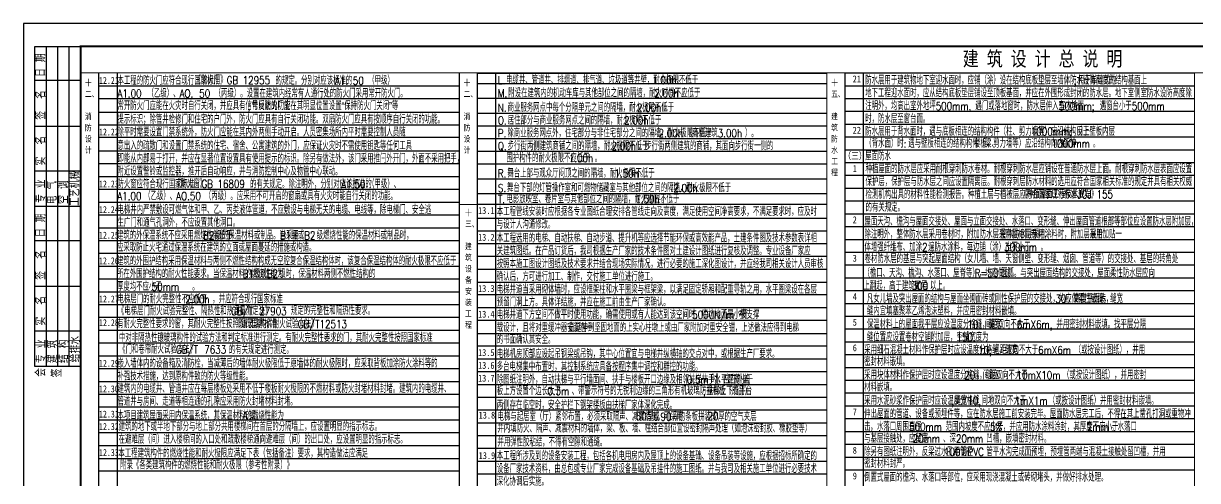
# Model space of a CAD drawing. Extents: x -1041549 to 749950, y -354245 to 17554.
# Drawn here: x -375540 to -324195, y -186022 to -166034 of the extents above; entities that cross this region are included whole.
import ezdxf

# ---------------------------------------------------------------- set-up
doc = ezdxf.new("R2010")
doc.units = 0
doc.header["$LTSCALE"] = 1000
doc.header["$MEASUREMENT"] = 0
doc.linetypes.add('CONTINOUS', pattern=[0])
for name, color, linetype in [('14', 1, 'Continuous'), ('DOTE', 1, 'Continuous'), ('PUB_TEXT', 7, 'Continuous'), ('PUB_TITLE', 4, 'Continuous'), ('text', 7, 'Continuous'), ('辅助线', 8, 'CONTINOUS')]:
    doc.layers.add(name, color=color, linetype=linetype)
doc.styles.add('-黑体', font='simhei.ttf', dxfattribs={"width": 0.8})
doc.styles.add('hztxt', font='romand_pkpm', dxfattribs={"bigfont": 'gbcbig'})

# ---------------------------------------------------------------- blocks, each defined once
blk = doc.blocks.new('A$Cab9302f2')
at = {"layer": '14', "color": 14}
for p, q in [((0, 460), (0, 14460)), ((0, 14460), (2000, 14460)), ((500, 460), (500, 14460)), ((1000, 460), (1000, 14460)), ((1500, 460), (1500, 14460)), ((2000, 460), (2000, 14460)), ((2000, 12960), (0, 12960)), ((2000, 10960), (0, 10960)), ((2000, 9004), (0, 9004)), ((2000, 7460), (0, 7460)), ((2000, 5960), (0, 5960)), ((2000, 3960), (0, 3960)), ((2000, 2004), (0, 2004)), ((2000, 460), (0, 460))]:
    blk.add_line(p, q, dxfattribs=at)
at = {"layer": '14', "color": 14, "style": 'hztxt', "width": 0.85}
for s, p in [('日 期', (462, 13120)), ('签  名', (466, 11253)), ('实  名', (466, 9253)), ('专 业', (472, 7612)), ('电 气', (957, 7554)), ('空 调', (1460, 7572)), ('工艺机械', (1953, 7485)), ('日 期', (462, 6120)), ('签  名', (466, 4253)), ('实  名', (466, 2253)), ('专 业', (480, 612)), ('建 筑', (967, 606)), ('结 构', (1470, 611)), ('给排水', (1970, 644)), ('会', (470, 11)), ('签', (1174, -13))]:
    blk.add_text(s, height=450, rotation=90, dxfattribs=at).set_placement(p)
blk = doc.blocks.new('$titleblk$00000206')
at = {"layer": '14', "color": 14}
for p, q in [((-140, 20), (0, 20)), ((-140, 0), (-140, 20)), ((-124.56, 0), (-124.56, 20)), ((-105, 0), (-105, 20)), ((-85, 0), (-85, 20)), ((-70, 0), (-70, 20)), ((-54.56, 0), (-54.56, 20)), ((-35, 0), (-35, 20)), ((-15, 0), (-15, 20)), ((0, 20), (0, 0)), ((-140, 15), (0, 15)), ((-140, 10), (0, 10)), ((-140, 5), (0, 5)), ((-140, 0), (0, 0))]:
    blk.add_line(p, q, dxfattribs=at)
at = {"layer": '14', "color": 14, "style": 'hztxt', "width": 0.85}
for s, p in [('会', (-144.49, 15.3)), ('专 业', (-138.47, 15.2)), ('实  名', (-122.07, 15.34)), ('签  名', (-102.07, 15.34)), ('日 期', (-83.4, 15.38)), ('电 气', (-69.06, 10.43)), ('专 业', (-68.48, 15.28)), ('实  名', (-52.07, 15.34)), ('签  名', (-32.07, 15.34)), ('日 期', (-13.4, 15.38)), ('签', (-144.73, 8.26)), ('建 筑', (-138.53, 10.33)), ('结 构', (-138.49, 5.3)), ('空 调', (-68.88, 5.4)), ('给排水', (-138.16, 0.3)), ('工艺机械', (-69.75, 0.47))]:
    blk.add_text(s, height=4.5, dxfattribs=at).set_placement(p)

msp = doc.modelspace()

# ---------------------------------------------------------------- linework, layer by layer
for points in [[(-375540.3, -225434.3), (-291440.3, -225434.3), (-291440.3, -166034.3), (-375540.3, -166034.3)], [(-292440.3, -167034.3), (-373040.3, -167034.3), (-373040.3, -224434.3), (-292440.3, -224434.3)]]:
    msp.add_lwpolyline(points, close=True)
at = {"layer": 'PUB_TITLE'}
msp.add_lwpolyline([(-375540.3, -225434.3), (-291440.3, -225434.3), (-291440.3, -166034.3), (-375540.3, -166034.3)], close=True, dxfattribs=at)
msp.add_lwpolyline([(-375540.3, -225434.3), (-291440.3, -225434.3), (-291440.3, -166034.3), (-375540.3, -166034.3)], close=True, dxfattribs=at)
at = {"layer": 'PUB_TITLE', "const_width": 100}
msp.add_lwpolyline([(-373040.3, -224434.3), (-292440.3, -224434.3), (-292440.3, -167034.3), (-373040.3, -167034.3)], close=True, dxfattribs=at)
msp.add_lwpolyline([(-373040.3, -224434.3), (-292440.3, -224434.3), (-292440.3, -167034.3), (-373040.3, -167034.3)], close=True, dxfattribs=at)
at = {"layer": '辅助线'}
for p, q in [((-372240.3, -224434.3), (-372240.3, -168210.7)), ((-371431.6, -224434.3), (-371431.6, -168194.3)), ((-355679.6, -168210.7), (-340404.6, -168210.7)), ((-355679.6, -224434.3), (-355679.6, -168210.7)), ((-354879.6, -224434.3), (-354879.6, -168194.3)), ((-339604.6, -168194.3), (-324329.6, -168194.3)), ((-339604.6, -224434.3), (-339604.6, -168210.7)), ((-338804.6, -224434.3), (-338804.6, -168194.3)), ((-356479.6, -168770.7), (-372240.3, -168770.7)), ((-340404.6, -168677.4), (-355671, -168677.4)), ((-339604.6, -168754.3), (-324329.6, -168754.3)), ((-356479.6, -169330.7), (-372240.3, -169330.7)), ((-340404.6, -169314.3), (-355671, -169314.3)), ((-339604.6, -169314.3), (-324329.6, -169314.3)), ((-372240.3, -169907.1), (-356479.6, -169907.1)), ((-355671, -169951.1), (-340404.6, -169951.1)), ((-339604.6, -169874.3), (-324329.6, -169874.3)), ((-339604.6, -170434.3), (-324329.6, -170434.3)), ((-372240.3, -170467.1), (-356479.6, -170467.1)), ((-355671, -170511.1), (-340404.6, -170511.1)), ((-356479.6, -171027.1), (-372240.3, -171027.1)), ((-355671, -171071.1), (-340404.6, -171071.1)), ((-339604.6, -170994.3), (-324329.6, -170994.3)), ((-356479.6, -171619.3), (-372240.3, -171619.3)), ((-340404.6, -171631.1), (-355671, -171631.1)), ((-339604.6, -171554.3), (-324329.6, -171554.3)), ((-356479.6, -172179.3), (-372240.3, -172179.3)), ((-340404.6, -172191.1), (-355671, -172191.1)), ((-339604.6, -172114.3), (-324329.6, -172114.3)), ((-356479.6, -172739.3), (-372240.3, -172739.3)), ((-355671, -172828), (-340404.6, -172828)), ((-339604.6, -172674.3), (-324329.6, -172674.3)), ((-356479.6, -173299.3), (-372240.3, -173299.3)), ((-355671, -173464.9), (-340404.6, -173464.9)), ((-339604.6, -173234.3), (-324329.6, -173234.3)), ((-356479.6, -173859.3), (-372240.3, -173859.3)), ((-340404.6, -173948), (-355671, -173948)), ((-339604.6, -173794.3), (-324329.6, -173794.3)), ((-356479.6, -174419.3), (-372240.3, -174419.3)), ((-355679.6, -174548), (-340404.6, -174548)), ((-339604.6, -174354.3), (-324329.6, -174354.3)), ((-356479.6, -174979.3), (-372240.3, -174979.3)), ((-339604.6, -174914.3), (-324329.6, -174914.3)), ((-356479.6, -175539.3), (-372240.3, -175539.3)), ((-355679.6, -175108), (-340404.6, -175108)), ((-339604.6, -175474.3), (-324329.6, -175474.3)), ((-356479.6, -176099.3), (-372240.3, -176099.3)), ((-340404.6, -175668), (-355679.6, -175668)), ((-339604.6, -176034.3), (-324329.6, -176034.3)), ((-340404.6, -176228), (-355679.6, -176228)), ((-339604.6, -176594.3), (-324329.6, -176594.3)), ((-356479.6, -176659.3), (-372240.3, -176659.3)), ((-340404.6, -176788), (-355679.6, -176788)), ((-356479.6, -177219.3), (-372240.3, -177219.3)), ((-355679.6, -177348), (-340404.6, -177348)), ((-339604.6, -177154.3), (-324329.6, -177154.3)), ((-356479.6, -177779.3), (-372240.3, -177779.3)), ((-340404.6, -177908), (-355679.6, -177908)), ((-339604.6, -177714.3), (-324329.6, -177714.3)), ((-356479.6, -178339.3), (-372240.3, -178339.3)), ((-340404.6, -178468), (-355679.6, -178468)), ((-339604.6, -178274.3), (-324329.6, -178274.3)), ((-356479.6, -178899.3), (-372240.3, -178899.3)), ((-340404.6, -179028), (-355679.6, -179028)), ((-339604.6, -178834.3), (-324329.6, -178834.3)), ((-356479.6, -179459.3), (-372240.3, -179459.3)), ((-355679.6, -179588), (-340404.6, -179588)), ((-339604.6, -179394.3), (-324329.6, -179394.3)), ((-356479.6, -180019.3), (-372240.3, -180019.3)), ((-340404.6, -180148), (-355679.6, -180148)), ((-339604.6, -179954.3), (-324329.6, -179954.3)), ((-356479.6, -180579.3), (-372240.3, -180579.3)), ((-340404.6, -180708), (-355679.6, -180708)), ((-339604.6, -180514.3), (-324329.6, -180514.3)), ((-356479.6, -181139.3), (-372240.3, -181139.3)), ((-339604.6, -181074.3), (-324329.6, -181074.3)), ((-356479.6, -181699.3), (-372240.3, -181699.3)), ((-340404.6, -181268), (-355679.6, -181268)), ((-339604.6, -181634.3), (-324329.6, -181634.3)), ((-356479.6, -182259.3), (-372240.3, -182259.3)), ((-355679.6, -181828), (-340404.6, -181828)), ((-339604.6, -182194.3), (-324329.6, -182194.3)), ((-340404.6, -182388), (-355679.6, -182388)), ((-339604.6, -182754.3), (-324329.6, -182754.3)), ((-356479.6, -182819.3), (-372240.3, -182819.3)), ((-340404.6, -182948), (-355679.6, -182948)), ((-356479.6, -183379.3), (-372240.3, -183379.3)), ((-340404.6, -183508), (-355679.6, -183508)), ((-339604.6, -183314.3), (-324329.6, -183314.3)), ((-356479.6, -183939.3), (-372240.3, -183939.3)), ((-340404.6, -184068), (-355679.6, -184068)), ((-339604.6, -183874.3), (-324329.6, -183874.3)), ((-356479.6, -184499.3), (-372240.3, -184499.3)), ((-340404.6, -184628), (-355679.6, -184628)), ((-339604.6, -184434.3), (-324329.6, -184434.3)), ((-372240.3, -185059.3), (-356479.6, -185059.3)), ((-340404.6, -185188), (-355679.6, -185188)), ((-339604.6, -184994.3), (-324329.6, -184994.3)), ((-372240.3, -185602.9), (-356479.6, -185602.9)), ((-340404.6, -185748), (-355679.6, -185748)), ((-339604.6, -185554.3), (-324329.6, -185554.3))]:
    msp.add_line(p, q, dxfattribs=at)
at = {"layer": '辅助线', "const_width": 50}
for points in [[(-292440.3, -168194.3), (-373040.3, -168194.3)], [(-356479.6, -168194.3), (-356479.6, -224434.3)], [(-356479.6, -168194.3), (-356479.6, -220434.3)], [(-352102.7, -168194.3), (-336027.7, -168194.3)], [(-340404.6, -168194.3), (-340404.6, -224434.3)], [(-324329.6, -168194.3), (-324329.6, -224434.3)], [(-356479.6, -173948), (-340404.6, -173948)]]:
    msp.add_lwpolyline(points, dxfattribs=at)

# ---------------------------------------------------------------- block references
at = {"layer": 'DOTE'}
msp.add_blockref('A$Cab9302f2', (-375040.3, -181494.2), dxfattribs=at)
at = {"layer": 'PUB_TITLE', "xscale": 100.0000000000007, "yscale": 100.0000000000007, "zscale": 100.0000000000007, "rotation": 90}
msp.add_blockref('$titleblk$00000206', (-373040.3, -167034.3), dxfattribs=at)

# ---------------------------------------------------------------- texts
at = {"layer": 'PUB_TEXT', "style": 'hztxt', "width": 0.8}
for s, height, p in [('本工程的防火门应符合现行国家标准', 350, (-371429.8, -168712)), ('的规定。分别对应该标准的', 350, (-364519.1, -168712)), ('A1.', 350, (-361919.2, -168712)), ('50', 350, (-361138.1, -168712)), ('（甲级）', 350, (-360463.6, -168712)), ('L.', 350, (-354792.4, -168694.3)), ('电缆井、管道井、排烟道、排气道、垃圾道等井壁，耐火极限不低于', 350, (-354432.4, -168694.3)), ('1.00h', 350, (-348044.5, -168694.3)), ('防水层用于建筑物地下室迎水面时，应铺（涂）设在结构底板垫层至墙体防水设防高度的结构基面上', 350, (-338726.1, -168700.2)), ('用于单建式的', 350, (-329421.7, -168700.2)), ('A1.00', 350, (-371429.8, -169272)), ('（乙级）、', 350, (-370115.3, -169272)), ('AO.', 350, (-368715.3, -169272)), ('50', 350, (-367854.2, -169272)), ('（丙级）。设置在建筑内经常有人通行处的防火门采用常开防火门。', 350, (-367179.8, -169272)), ('M.', 350, (-354792.4, -169254.3)), ('附设在建筑内的机动车库与其他部位之间的隔墙，耐火时间不应低于', 350, (-354339.1, -169254.3)), ('2.00h', 350, (-347951.2, -169254.3)), ('。', 350, (-346911.2, -168694.3)), ('地下工程迎水面时，应从结构底板垫层铺设至顶板基面，并应在外围形成封闭的防水层。地下室侧室防水设防高度除', 350, (-338726.1, -169260.2)), (';', 350, (-329608.3, -168700.2)), ('常开防火门应能在火灾时自行关闭，并应具有信号反馈的功能', 350, (-371429.8, -169815.6)), ('常闭防火门应在其明显位置设置“保持防火门关闭”等', 350, (-365551, -169815.6)), ('。', 350, (-346764.5, -169254.3)), ('注明外，均高出室外地坪', 350, (-338726.1, -169820.2)), ('遇门或落地窗时，防水层伸入室内地面', 350, (-333912.7, -169820.2)), ('遇窗台小于', 350, (-328472.3, -169820.2)), (';', 350, (-365737.7, -169815.6)), ('N.', 350, (-354792.4, -169891.1)), ('商业服务网点中每个分隔单元之间的隔墙，耐火极限不低于', 350, (-354365.8, -169891.1)), ('2.00h', 350, (-348710.9, -169891.1)), ('。', 350, (-347524.3, -169891.1)), ('500mm.', 350, (-335646.1, -169820.2)), ('500mm;', 350, (-330259, -169820.2)), ('500mm', 350, (-327072.3, -169820.2)), ('提示标识；除管井检修门和住宅的户门外，防火门应具有自行关闭功能。双扇防火门应具有按顺序自行关闭的功能。', 350, (-371429.8, -170408.4)), ('O.', 350, (-354792.4, -170451.1)), ('居住部分与商业服务网点之间的隔墙，耐火极限不低于', 350, (-354365.8, -170451.1)), ('2.00h', 350, (-349270.9, -170451.1)), ('。', 350, (-348084.3, -170451.1)), ('时，防水层至窗台面。', 350, (-338726.1, -170380.2)), ('除平时需要设置门禁系统外，防火门应能在其内外两侧手动开启。人员密集场所内平时需要控制人员随', 350, (-371429.8, -170968.4)), ('P.', 350, (-354792.4, -171011.1)), ('除商业服务网点外，住宅部分与非住宅部分之间的隔墙，耐火极限不低于', 350, (-354379.1, -171011.1)), ('2.00h', 350, (-347764.6, -171011.1)), ('（高层建筑', 350, (-346577.9, -171011.1)), ('3.00h', 350, (-345177.9, -171011.1)), ('）。', 350, (-343991.2, -171011.1)), ('防水层用于背水面时，遇与底板相连的结构构件（柱、剪力墙等）应沿结构反上', 350, (-338726.1, -170940.2)), ('1000mm;', 350, (-331487.3, -170940.2)), ('用于壁板内层', 350, (-329487.3, -170940.2)), ('意出入的疏散门和设置门禁系统的住宅、宿舍、公寓建筑的外门，应保证火灾时不需使用钥匙等任何工具', 350, (-371429.8, -171560.6)), ('Q.', 350, (-354792.4, -171571.1)), ('步行街两侧建筑商铺之间的隔墙，耐火极限不低于', 350, (-354365.8, -171571.1)), ('2.00h', 350, (-349817.5, -171571.1)), ('。步行街两侧建筑的商铺，其面向步行街一侧的', 350, (-348630.9, -171571.1)), ('（背水面）时', 350, (-338726.1, -171464.1)), (':', 350, (-337046.1, -171464.1)), ('遇与壁板相连的结构构件（梁、', 350, (-336846.1, -171464.1)), ('楼板、剪力墙等）应沿结构向内延伸', 350, (-333975.4, -171464.1)), ('1000mm', 350, (-330578.5, -171464.1)), ('。', 350, (-328765.2, -171464.1)), ('即能从内部易于打开，并应在显著位置设置具有使用提示的标识。除另有做法外，该门采用推闩外开门，外面不采用把手，', 350, (-371429.8, -172120.6)), ('围护构件的耐火极限不应低于', 350, (-354420.5, -172101)), ('1.00h', 350, (-351689.5, -172101)), ('。', 350, (-350556.2, -172101)), ('屋面防水', 350, (-338726.1, -172015.7)), ('附近设置警铃或监控器，推开后自动响应，并与消防控制中心及物管中心联动。', 350, (-371429.8, -172680.6)), ('R.', 350, (-354792.4, -172768)), ('舞台上部与观众厅闷顶之间的隔墙，耐火极限不低于', 350, (-354379.1, -172768)), ('1.50h', 350, (-349697.5, -172768)), ('种植屋面的防水层应采用耐根穿刺防水卷材。耐根穿刺防水层应铺设在普通防水层上面。耐根穿刺防水层表面应设置', 350, (-338713.5, -172579.8)), ('防火窗应符合现行国家标准', 350, (-371429.8, -173240.6)), ('的有关规定。除注明外，分别对应该标准的', 350, (-365631.4, -173240.6)), ('A1.50', 350, (-361642.1, -173240.6)), ('（甲级）、', 350, (-360468.8, -173240.6)), ('舞台下部的灯管操作室和可燃物储藏室与其他部位之间的隔墙，耐火极限不低于', 350, (-354392.4, -173404.9)), ('。', 350, (-348564.1, -172768)), ('保护层，保护层与防水层之间应设置隔离层。耐根穿刺层防水材料的选用应符合国家相关标准的规定并具有相关权威', 350, (-338713.5, -173139.8)), ('A1.00', 350, (-371435.9, -173757.7)), ('（乙级）、', 350, (-370262.6, -173757.7)), ('AO.50', 350, (-368862.6, -173757.7)), ('（丙级）。应采用不可开启的窗扇或具有火灾时能自行关闭的功能。', 350, (-367609.2, -173757.7)), ('T.', 350, (-354792.4, -173888)), ('S.', 350, (-354792.4, -173404.9)), ('电影放映室、卷片室与其他部位之间的隔墙，耐火极限不低于', 350, (-354419.1, -173888)), ('1.50h', 350, (-348785.1, -173888)), ('2.00h', 350, (-347120.8, -173404.9)), ('。', 350, (-345934.2, -173404.9)), ('检测机构出具的材料性能检测报告。种植土层与植被层应符合国家现行标准', 350, (-338713.5, -173699.8)), ('电梯井内严禁敷设可燃气体和甲、乙、丙类液体管道，不应敷设与电梯无关的电缆、电线等，除电梯门、安全逃', 350, (-371429.8, -174360.6)), ('本工程管线安装时应根据各专业图纸合理安排各管线走向及高度，满足使用空间净高要求，不满足要求时，应及时', 350, (-354840.2, -174445.8)), ('。', 350, (-347651.8, -173888)), ('的有关规定。', 350, (-338713.5, -174259.8)), ('生广门和通气孔洞外，不应设置其他洞口。', 350, (-371429.8, -174920.6)), ('屋面天沟、檐沟与屋面交接处、屋面与立面交接处、水落口、变形缝、伸出屋面管道根部等部位应设置防水层附加层，', 350, (-338760.5, -174873.7)), ('与设计人沟通修改。', 350, (-354840.2, -175005.8)), ('除注明外，整体防水层采用卷材时，附加防水层采用层相同卷材；', 350, (-338760.5, -175433.7)), ('整体防水层采用涂料时，附加层采用加贴一', 350, (-332827.8, -175433.7)), ('层胎', 350, (-328894.7, -175433.7)), ('建筑的外保温系统不应采用燃烧性能低于', 350, (-371451.1, -175480.6)), ('B2', 350, (-367687.1, -175480.6)), ('级的保温材料或制品。当采用', 350, (-367140.4, -175480.6)), ('B1', 350, (-364318.6, -175480.6)), ('级或', 350, (-363825.2, -175480.6)), ('B2', 350, (-363265.2, -175480.6)), ('级燃烧性能的保温材料或制品时，', 350, (-362718.6, -175480.6)), ('本工程选用的电梯、自动扶梯、自动步道、提升机等应选择节能环保或高效能产品，土建条件图及技术参数表详相', 350, (-354840.2, -175605.8)), ('应采取防止火宅通过保温系统在建筑的立面或屋面蔓延的措施或构造。', 350, (-371451.1, -176009.6)), ('关建筑图纸。在产品订货后，我司根据生产厂家的技术条件图对土建设计图纸进行复核及调整。专业设备厂家应', 350, (-354840.2, -176165.8)), ('体增强纤维布、加涂', 350, (-338760.5, -175993.7)), ('2', 350, (-336240.5, -175993.7)), ('遍防水涂料，每边铺（涂）出不小于', 350, (-335973.9, -175993.7)), ('300mm', 350, (-332654.2, -175993.7)), ('。', 350, (-331054.2, -175993.7)), ('建筑的外围护结构采用保温材料与两侧不燃性结构构成无空腔复合保温结构体时，该复合保温结构体的耐火极限不应低于', 350, (-371451.1, -176600.6)), ('按照本施工图设计图纸及技术要求并结合现场实际情况，进行必要的施工深化图设计，并应经我司相关设计人员审核', 350, (-354840.2, -176725.8)), ('卷材防水层的基层与突起屋面结构（女儿墙、墙、天窗侧壁、变形缝、烟囱、管道等）的交接处、基层的转角处', 350, (-338756.2, -176511.3)), ('所在外围护结构的耐火性能要求。当保温材料的燃烧性能为', 350, (-371451.1, -177160.6)), ('B1', 350, (-365954.2, -177160.6)), ('级或', 350, (-365460.9, -177160.6)), ('B2', 350, (-364900.9, -177160.6)), ('级时，保温材料两侧不燃性结构的', 350, (-364354.2, -177160.6)), ('确认后，方可进行加工、制作，交付施工单位进行施工。', 350, (-354840.2, -177285.8)), ('（檐口、天沟、檐沟、水落口、屋脊等），均应做成', 350, (-338802.2, -177128.1)), ('R=50', 350, (-333941.8, -177128.1)), ('圆弧。与突出屋面结构的交接处，屋面柔性防水层应向', 350, (-332781.8, -177128.1)), ('厚度均不应小于', 350, (-371451.1, -177720.6)), ('50mm', 350, (-369933.3, -177720.6)), ('。', 350, (-368157.8, -177720.6)), ('电梯井道当采用砌体墙时，应设框架柱和水平圈梁与框架梁，以满足固定轿厢和配重导轨之用，水平圈梁设在各层', 350, (-354840.2, -177845.8)), ('上翻起，高于建筑面层', 350, (-338802.2, -177688.1)), ('300', 350, (-336695.9, -177688.1)), ('以上。', 350, (-335895.9, -177688.1)), ('电梯层门的耐火完整性不应低于', 350, (-371429.8, -178271.2)), ('2.00h', 350, (-368466.1, -178271.2)), ('，并应符合现行国家标准', 350, (-367279.5, -178271.2)), ('预留门洞上方。具体详结施，并应在施工前由生产厂家确认。', 350, (-354840.2, -178405.8)), ('凡女儿墙及突出屋面的结构与屋面坐砌面砖或刚性保护层的交接处，均应做柔性嵌缝，缝宽', 350, (-338655.8, -178249.2)), ('30', 350, (-330413.1, -178249.2)), ('，高度平面砖，', 350, (-329879.8, -178249.2)), ('规定的完整性和隔热性要求。', 350, (-363843.8, -178775.9)), ('电梯井道下方空间不做平时使用功能，确需使用或有人能达到该空间时，底坑地面最小按支撑', 350, (-354840.2, -178947.7)), ('5000N/m', 350, (-346296.7, -178947.7)), ('2', 175, (-344243.4, -178772.7)), ('荷', 350, (-344150.1, -178947.7)), ('缝内宜填塞聚苯乙烯泡沫塑料，并应用密封材料嵌填。', 350, (-338655.8, -178791.6)), ('有耐火完整性要求的窗，其耐火完整性按照现行国家标准', 350, (-371445.4, -179351.2)), ('载设计，且将对重缓冲器安装在一', 350, (-354840.2, -179522)), ('直延伸到坚固地面的上实心柱墩上或由厂家附加对重安全钳，上述做法应得到电梯', 350, (-351704.1, -179522)), ('保温材料上的屋面我平层应设温度分格缝，缝宽', 350, (-338655.8, -179369.2)), ('10', 350, (-334257.9, -179369.2)), ('，间距双向不大于', 350, (-333777.9, -179369.2)), ('6mX6m,', 350, (-332097.8, -179369.2)), ('并用密封材料嵌填。找平层分隔', 350, (-330364.5, -179369.2)), ('中对非隔热性镶玻璃构件的试验方法和判定标准进行测定。有耐火完整性要求的门，其耐火完整性按照国家标准', 350, (-371366.4, -179961.4)), ('的书面确认其安全。', 350, (-354840.2, -180040.4)), ('缝位置应设置卷材空铺附加层，空铺宽度为', 350, (-338655.8, -179929.2)), ('150.', 350, (-334732.6, -179929.2)), ('的有关规定进行测定。', 350, (-366560.3, -180484.3)), ('采用细石混凝土材料作保护层时应设温度分格缝，缝宽', 350, (-338775.1, -180489.2)), ('10;', 350, (-333793.1, -180489.2)), ('间距双向不大于', 350, (-333126.5, -180489.2)), ('6mX6m', 350, (-331166.5, -180489.2)), ('（或按设计图纸），并用', 350, (-329566.5, -180489.2)), ('嵌入墙体内的设备箱及消防栓，当减薄后的墙体耐火极限低于原墙体的耐火极限时，应采取背板加涂防火涂料等的', 350, (-371429.8, -181081.4)), ('电梯机房顶部应设起吊钢梁或吊钩，其中心位置宜与电梯井纵横轴的交点对中，或根据生产厂要求。', 350, (-354840.2, -180663.7)), ('密封材料嵌填。', 350, (-338775.1, -181010.4)), ('多台电梯集中布置时，其控制系统应具备按程序集中调控和群控的功能。', 350, (-354840.2, -181223.7)), ('采用块体材料作保护层时应设温度分格缝，缝宽', 350, (-338775.1, -181589.3)), ('20', 350, (-334393.9, -181589.3)), ('，间距双向不大于', 350, (-333860.6, -181589.3)), ('10mX10m', 350, (-332105.8, -181589.3)), ('（或按设计图纸），并用密封', 350, (-330079.1, -181589.3)), ('补强技术措施，达到原构件致的防火等级性能。', 350, (-371429.8, -181641.4)), ('除图纸注明外，自动扶梯与平行墙面间、扶手与楼板开口边缘及相邻扶梯扶手水平距离小于', 350, (-354840.2, -181783.7)), ('0.5m', 350, (-346532.5, -181783.7)), ('时，应在外盖', 350, (-345465.8, -181783.7)), ('材料嵌填。', 350, (-338775.1, -182122.5)), ('建筑内的电缆井、管道井应在每层楼板处采用不低于楼板耐火极限的不燃材料或防火封堵材料封堵。建筑内的电缆井、', 350, (-371429.8, -182185)), ('板上方设置个边长大于', 350, (-354840.2, -182283.8)), ('0.3m', 350, (-352628.7, -182283.8)), ('、带警示符号的无锐利边缘的三角形有机玻璃防撞档板（成品）', 350, (-351562, -182283.8)), (';', 350, (-345826.5, -182283.8)), ('扶梯上下行平台', 350, (-345639.8, -182283.8)), ('管道井与房间、走道等相连通的孔隙应采用防火封堵材料封堵。', 350, (-371429.8, -182745)), ('两侧存在临空时，安全护栏下钢架楼板由扶梯厂家体深化完成。', 350, (-354840.2, -182903.7)), ('采用水泥砂浆作保护层时应设温度分格缝', 350, (-338775.1, -182709.3)), (',', 350, (-334955.8, -182709.3)), ('缝宽', 350, (-334822.5, -182709.3)), ('10,', 350, (-334262.5, -182709.3)), ('间地双向不大于', 350, (-333649.2, -182709.3)), ('1mX1m', 350, (-332190.6, -182709.3)), ('（或按设计图纸）并用密封材料嵌填。', 350, (-330697.3, -182709.3)), ('本项目建筑屋面采用内保温系统，其保温材料的燃烧性能为', 350, (-371429.8, -183360.4)), ('A', 350, (-365954.2, -183360.4)), ('级。', 350, (-365660.9, -183360.4)), ('电梯与起居室（厅）紧邻布置，必须采取隔声、减震措施。可采用', 350, (-354808.5, -183410.6)), ('厚或', 350, (-348283.3, -183410.6)), ('厚的条板拼装成', 350, (-347158.9, -183410.6)), ('厚的空气夹层', 350, (-345160.9, -183410.6)), ('伸出屋面的管道、设备或预埋件等，应在防水层施工前安装完毕。屋面防水层完工后，不得在其上凿孔打洞或重物冲', 350, (-338775.1, -183289.2)), ('建筑的地下或半地下部分与地上部分共用楼梯间在首层的分隔墙上，应设置明显的指示标志。', 350, (-371379.3, -183848.6)), ('并内填防火、隔声、减震材料的墙体，梁、板、墙、柱结合部位宜设密封隔声处理（如泡沫密封胶、橡胶垫等）', 350, (-354812.5, -183921.3)), ('击。水落口周围直径', 350, (-338775.1, -183849.2)), ('500mm', 350, (-336810.4, -183849.2)), ('范围内坡度不应小于', 350, (-335210.4, -183849.2)), ('5%', 350, (-333261.1, -183849.2)), ('，并应用防水涂料涂封，其厚度不应小于', 350, (-332701.1, -183849.2)), ('2mm', 350, (-329033.9, -183849.2)), ('。水落口', 350, (-327967.2, -183849.2)), ('在避难层（间）进入楼梯间的入口处和疏散楼梯通向避难层（间）的出口处，应设置明显的指示标志。', 350, (-371379.3, -184408.6)), ('并用弹性胶粘结，不得有空隙和通缝。', 350, (-354810.5, -184529.5)), ('与基层接触处，应留宽', 350, (-338775.1, -184366.5)), ('20mm', 350, (-336655, -184366.5)), ('、深', 350, (-335321.6, -184366.5)), ('20mm', 350, (-334761.6, -184366.5)), ('凹槽，嵌填密封材料。', 350, (-333428.3, -184366.5)), ('本工程建筑构件的燃烧性能和耐火极限应满足下表（包括备注）要求，其构造做法应满足', 350, (-371389.7, -185015.4)), ('本工程所涉及到的设备安装工程，包括各机电用房内及屋顶上的设备基础、设备吊装等设施，应根据招标所确定的', 350, (-354840.2, -185125.8)), ('除另有图纸注明外，反梁过水孔用管径', 350, (-338775.1, -184947)), ('100', 350, (-335282.7, -184947)), ('的', 350, (-334536, -184947)), ('PVC', 350, (-334256, -184947)), ('管平水沟完成面预埋，预埋管两端与混凝土接触处留凹槽，并用', 350, (-333429.3, -184947)), ('设备厂家技术资料，由总包或专业厂家完成设备基础及吊挂件的施工图纸。并与我司及相关施工单位进行必要技术', 350, (-354840.2, -185685.8)), ('密封材料封严。', 350, (-338775.1, -185462.6)), ('深化协调后实施。', 350, (-354840.2, -186245.8)), ('倒置式屋面的檐沟、水落口等部位，应采用现浇混凝土或砖砌堵头，并做好排水处理。', 350, (-338775.1, -186067))]:
    msp.add_text(s, height=height, dxfattribs=at).set_placement(p)
at = {"layer": 'PUB_TITLE', "style": '-黑体', "width": 0.8}
msp.add_text('建 筑 设 计 总 说 明', height=640, dxfattribs=at).set_placement((-334460.4, -167895.1))
at = {"layer": 'text', "style": '-黑体'}
for s, height, width, p in [('12.21', 301.69, 0.7, (-372236, -168674.4)), ('21', 301.69, 0.8, (-339273.4, -168610.7)), ('十', 262.9, 0.8, (-372852.8, -168760)), ('十', 262.9, 0.8, (-356292.2, -168760)), ('十', 262.9, 0.8, (-340217.2, -168760)), ('二、', 262.87, 0.8, (-372852.8, -169250)), ('二、', 262.87, 0.8, (-356292.2, -169250)), ('五、', 262.87, 0.8, (-340217.2, -169250)), ('消', 262.9, 0.8, (-372852.8, -170230)), ('消', 262.9, 0.8, (-356292.2, -170230)), ('建', 262.9, 0.8, (-340217.2, -170230)), ('防', 262.9, 0.8, (-372852.8, -170720)), ('防', 262.9, 0.8, (-356292.2, -170720)), ('筑', 262.9, 0.8, (-340217.2, -170720)), ('设', 262.9, 0.8, (-372852.8, -171210)), ('12.22', 301.69, 0.7, (-372236, -170930.8)), ('设', 262.9, 0.8, (-356292.2, -171210)), ('防', 262.9, 0.8, (-340217.2, -171210)), ('22', 301.69, 0.8, (-339273.4, -170850.7)), ('计', 262.9, 0.8, (-372852.8, -171700)), ('计', 262.9, 0.8, (-356292.2, -171700)), ('水', 262.9, 0.8, (-340217.2, -171700)), ('工', 262.9, 0.8, (-340217.2, -172190)), ('（三）', 301.69, 0.8, (-339682.8, -171970.7)), ('程', 262.9, 0.8, (-340217.2, -172680)), ('1', 301.7, 0.8, (-339273.4, -172530.7)), ('12.23', 301.69, 0.7, (-372236, -173203)), ('12.24', 301.69, 0.7, (-372236, -174323)), ('十', 262.9, 0.8, (-356226.8, -174443.3)), ('13.1', 301.69, 0.8, (-355660.3, -174364.5)), ('2', 301.7, 0.8, (-339273.4, -174770.7)), ('三、', 262.87, 0.8, (-356226.8, -174933.3)), ('12.25', 301.69, 0.7, (-372236, -175443)), ('13.2', 301.69, 0.8, (-355660.3, -175536.6)), ('筑', 262.9, 0.8, (-356226.8, -176403.3)), ('建', 262.9, 0.8, (-356226.8, -175913.3)), ('12.26', 301.69, 0.7, (-372236, -176563)), ('设', 262.9, 0.8, (-356226.8, -176893.3)), ('3', 301.7, 0.8, (-339273.4, -176450.7)), ('备', 262.9, 0.8, (-356226.8, -177383.3)), ('安', 262.9, 0.8, (-356226.8, -177873.3)), ('13.3', 301.69, 0.8, (-355660.3, -177776.6)), ('12.27', 301.69, 0.7, (-372236, -178233.6)), ('装', 262.9, 0.8, (-356226.8, -178363.3)), ('4', 301.7, 0.8, (-339273.4, -178130.7)), ('工', 262.9, 0.8, (-356226.8, -178853.3)), ('13.4', 301.69, 0.8, (-355660.3, -178896.6)), ('12.28', 301.69, 0.7, (-372236, -179267.3)), ('程', 262.9, 0.8, (-356226.8, -179343.3)), ('5', 301.7, 0.8, (-339273.4, -179250.7)), ('6', 301.7, 0.8, (-339273.4, -180370.7)), ('13.5', 301.69, 0.8, (-355660.3, -180576.6)), ('12.29', 301.69, 0.7, (-372236, -181043.8)), ('13.6', 301.69, 0.8, (-355660.3, -181136.6)), ('13.7', 301.69, 0.8, (-355660.3, -181696.6)), ('12.30', 301.69, 0.7, (-372236, -182163.8)), ('12.31', 301.69, 0.7, (-372236, -183267.4)), ('13.8', 301.69, 0.8, (-355633.3, -183314.8)), ('7', 301.7, 0.8, (-339273.4, -183170.7)), ('12.32', 301.69, 0.7, (-372236, -183811)), ('12.33', 301.69, 0.7, (-372236, -184947.4)), ('13.9', 301.69, 0.8, (-355633.3, -185083.4)), ('8', 301.7, 0.8, (-339273.4, -184850.7)), ('9', 301.7, 0.8, (-339273.4, -185970.7))]:
    msp.add_text(s, height=height, dxfattribs=dict(at, width=width)).set_placement(p)
at = {"layer": 'text', "color": 4, "style": 'hztxt', "width": 0.8}
for s, p in [('《防火门》', (-368055.7, -168691.1)), ('GB', (-366655.7, -168691.1)), ('12955', (-365954.6, -168691.1)), ('《防火窗》', (-368947.5, -173225.5)), ('GB', (-367757.5, -173225.5)), ('16809', (-367056.4, -173225.5)), ('《种植屋面工程技术规程》', (-331937.2, -173681.2)), ('JGJ', (-329458.1, -173681.2)), ('155', (-328610.3, -173681.2)), ('《电梯层门耐火试验完整性、隔热性和热通量测定法》', (-371415.1, -178791.4)), ('GB/T', (-366463.9, -178791.4)), ('27903', (-365229.4, -178791.4)), ('《镶玻璃构件耐火试验方法》', (-366317.1, -179357.8)), ('GB/T12513', (-363550.6, -179357.8)), ('《门和卷帘耐火试验方法》', (-371357.8, -180468.3)), ('GB/T', (-368870.2, -180468.3)), ('7633', (-367635.8, -180468.3)), ('60', (-348765.6, -183389)), ('90', (-347682, -183406.2)), ('20', (-345627.3, -183379.3)), ('附录《各类建筑构件的燃烧性能和耐火极限（参考性附录）》', (-371313, -185530.6))]:
    msp.add_text(s, height=350, dxfattribs=at).set_placement(p)

doc.saveas('drawing.dxf')
